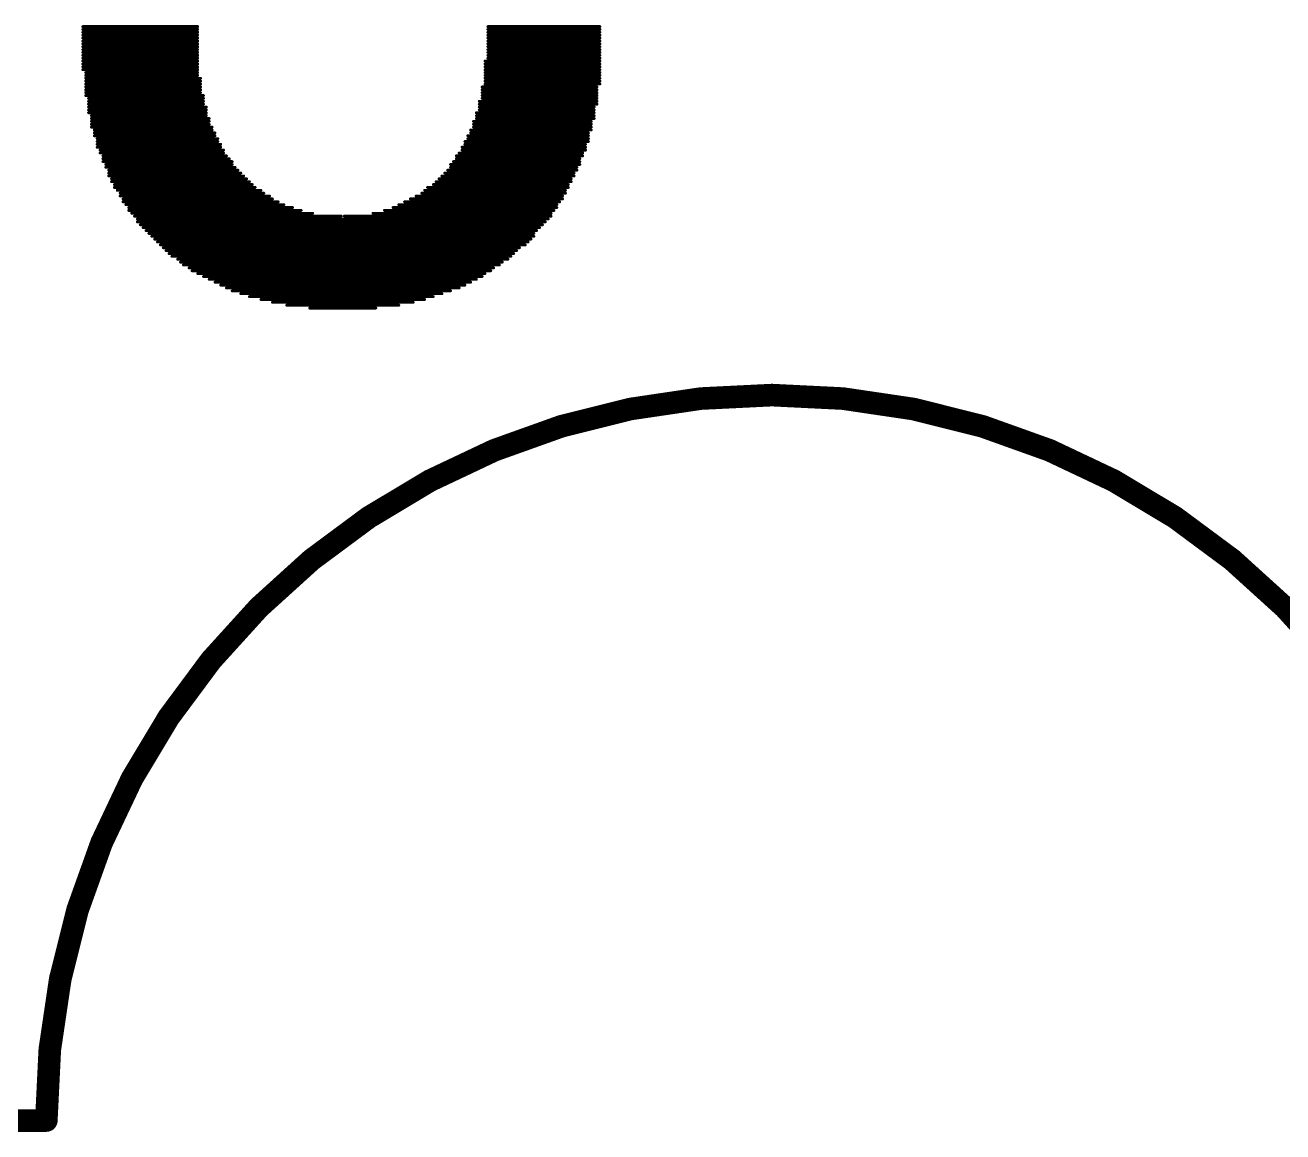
# Model space of a CAD drawing. Header units: millimetres. Extents: x -12.4 to 34.5, y -7.8 to 60.2.
# Drawn here: x 9.48 to 15.04, y -0.05 to 4.84 of the extents above; entities that cross this region are included whole.
import ezdxf

# ---------------------------------------------------------------- set-up
doc = ezdxf.new("R2010")
doc.units = ezdxf.units.MM
doc.layers.add('KeepOutLayer', color=6, linetype='Continuous')
doc.layers.add('TopOverlay', color=2, linetype='Continuous')

msp = doc.modelspace()

# ---------------------------------------------------------------- linework, layer by layer
at = {"layer": 'KeepOutLayer', "const_width": 0.1}
msp.add_lwpolyline([(9.5716, 0, -1), (15.9866, 0)], format="xyb", dxfattribs=at)
msp.add_lwpolyline([(6.7791, 0), (9.5716, 0)], dxfattribs=at)
at = {"layer": 'KeepOutLayer', "const_width": 0.05}
msp.add_lwpolyline([(9.5466, 0, 1), (9.5966, 0, 1)], format="xyb", close=True, dxfattribs=at)
msp.add_lwpolyline([(9.5466, 0, 1), (9.5966, 0, 1)], format="xyb", close=True, dxfattribs=at)
at = {"layer": 'TopOverlay', "const_width": 0.0127}
for points in [[(9.7329, 4.8368), (10.2409, 4.8368)], [(11.5236, 4.8368), (12.0189, 4.8368)], [(9.7329, 4.8241), (10.2409, 4.8241)], [(9.7329, 4.8114), (10.2409, 4.8114)], [(9.7329, 4.7987), (10.2409, 4.7987)], [(9.7329, 4.786), (10.2409, 4.786)], [(11.5236, 4.8241), (12.0189, 4.8241)], [(11.5236, 4.8114), (12.0189, 4.8114)], [(11.5236, 4.7987), (12.0189, 4.7987)], [(11.5236, 4.786), (12.0189, 4.786)], [(9.7329, 4.7733), (10.2409, 4.7733)], [(9.7329, 4.7606), (10.2409, 4.7606)], [(9.7329, 4.7479), (10.2409, 4.7479)], [(9.7329, 4.7352), (10.2409, 4.7352)], [(9.7329, 4.7225), (10.2409, 4.7225)], [(11.5236, 4.7733), (12.0189, 4.7733)], [(11.5236, 4.7606), (12.0189, 4.7606)], [(11.5236, 4.7479), (12.0189, 4.7479)], [(11.5236, 4.7352), (12.0189, 4.7352)], [(11.5236, 4.7225), (12.0189, 4.7225)], [(9.7329, 4.7098), (10.2409, 4.7098)], [(9.7329, 4.6971), (10.2409, 4.6971)], [(9.7329, 4.6844), (10.2409, 4.6844)], [(9.7329, 4.6717), (10.2409, 4.6717)], [(11.5109, 4.6844), (12.0189, 4.6844)], [(11.5109, 4.6717), (12.0189, 4.6717)], [(11.5236, 4.7098), (12.0189, 4.7098)], [(11.5236, 4.6971), (12.0189, 4.6971)], [(9.7329, 4.659), (10.2409, 4.659)], [(9.7329, 4.6463), (10.2409, 4.6463)], [(9.7456, 4.6336), (10.2409, 4.6336)], [(9.7456, 4.6209), (10.2409, 4.6209)], [(11.5109, 4.659), (12.0189, 4.659)], [(11.5109, 4.6463), (12.0189, 4.6463)], [(11.5109, 4.6336), (12.0189, 4.6336)], [(11.5109, 4.6209), (12.0189, 4.6209)], [(9.7456, 4.6082), (10.2536, 4.6082)], [(9.7456, 4.5955), (10.2536, 4.5955)], [(9.7456, 4.5828), (10.2536, 4.5828)], [(9.7456, 4.5701), (10.2536, 4.5701)], [(9.7456, 4.5574), (10.2536, 4.5574)], [(11.4982, 4.5701), (12.0062, 4.5701)], [(11.4982, 4.5574), (12.0062, 4.5574)], [(11.5109, 4.6082), (12.0189, 4.6082)], [(11.5109, 4.5955), (12.0189, 4.5955)], [(11.5109, 4.5828), (12.0189, 4.5828)], [(9.7456, 4.5447), (10.2536, 4.5447)], [(9.7456, 4.532), (10.2663, 4.532)], [(9.7583, 4.5193), (10.2663, 4.5193)], [(9.7583, 4.5066), (10.2663, 4.5066)], [(11.4855, 4.5066), (12.0062, 4.5066)], [(11.4982, 4.5447), (12.0062, 4.5447)], [(11.4982, 4.532), (12.0062, 4.532)], [(11.4982, 4.5193), (12.0062, 4.5193)], [(9.7583, 4.4939), (10.2663, 4.4939)], [(9.7583, 4.4812), (10.279, 4.4812)], [(9.7583, 4.4685), (10.279, 4.4685)], [(9.7583, 4.4558), (10.279, 4.4558)], [(9.771, 4.4431), (10.279, 4.4431)], [(11.4728, 4.4558), (11.9935, 4.4558)], [(11.4728, 4.4431), (11.9935, 4.4431)], [(11.4855, 4.4939), (12.0062, 4.4939)], [(11.4855, 4.4812), (11.9935, 4.4812)], [(11.4855, 4.4685), (11.9935, 4.4685)], [(9.771, 4.4304), (10.2917, 4.4304)], [(9.771, 4.4177), (10.2917, 4.4177)], [(9.771, 4.405), (10.2917, 4.405)], [(9.771, 4.3923), (10.3044, 4.3923)], [(11.4601, 4.4177), (11.9808, 4.4177)], [(11.4601, 4.405), (11.9808, 4.405)], [(11.4601, 4.3923), (11.9808, 4.3923)], [(11.4728, 4.4304), (11.9935, 4.4304)], [(9.7837, 4.3796), (10.3044, 4.3796)], [(9.7837, 4.3669), (10.3171, 4.3669)], [(9.7837, 4.3542), (10.3171, 4.3542)], [(9.7964, 4.3415), (10.3298, 4.3415)], [(11.4347, 4.3542), (11.9681, 4.3542)], [(11.4347, 4.3415), (11.9681, 4.3415)], [(11.4474, 4.3796), (11.9808, 4.3796)], [(11.4474, 4.3669), (11.9681, 4.3669)], [(9.7964, 4.3288), (10.3298, 4.3288)], [(9.7964, 4.3161), (10.3425, 4.3161)], [(9.7964, 4.3034), (10.3425, 4.3034)], [(9.8091, 4.2907), (10.3552, 4.2907)], [(9.8091, 4.278), (10.3552, 4.278)], [(11.3966, 4.278), (11.9427, 4.278)], [(11.4093, 4.3034), (11.9554, 4.3034)], [(11.4093, 4.2907), (11.9554, 4.2907)], [(11.422, 4.3288), (11.9681, 4.3288)], [(11.422, 4.3161), (11.9554, 4.3161)], [(9.8218, 4.2653), (10.3679, 4.2653)], [(9.8218, 4.2526), (10.3806, 4.2526)], [(9.8218, 4.2399), (10.3933, 4.2399)], [(9.8345, 4.2272), (10.3933, 4.2272)], [(11.3585, 4.2272), (11.93, 4.2272)], [(11.3712, 4.2399), (11.93, 4.2399)], [(11.3839, 4.2653), (11.9427, 4.2653)], [(11.3839, 4.2526), (11.93, 4.2526)], [(9.8345, 4.2145), (10.406, 4.2145)], [(9.8472, 4.2018), (10.4187, 4.2018)], [(9.8472, 4.1891), (10.4314, 4.1891)], [(9.8472, 4.1764), (10.4441, 4.1764)], [(9.8599, 4.1637), (10.4568, 4.1637)], [(11.3077, 4.1637), (11.8919, 4.1637)], [(11.3204, 4.1764), (11.9046, 4.1764)], [(11.3331, 4.1891), (11.9046, 4.1891)], [(11.3458, 4.2018), (11.9173, 4.2018)], [(11.3585, 4.2145), (11.9173, 4.2145)], [(9.8599, 4.151), (10.4695, 4.151)], [(9.8726, 4.1383), (10.4822, 4.1383)], [(9.8726, 4.1256), (10.4949, 4.1256)], [(9.8853, 4.1129), (10.5203, 4.1129)], [(11.2442, 4.1129), (11.8665, 4.1129)], [(11.2569, 4.1256), (11.8792, 4.1256)], [(11.2823, 4.1383), (11.8792, 4.1383)], [(11.295, 4.151), (11.8919, 4.151)], [(9.898, 4.1002), (10.533, 4.1002)], [(9.898, 4.0875), (10.5584, 4.0875)], [(9.9107, 4.0748), (10.5711, 4.0748)], [(9.9107, 4.0621), (10.5965, 4.0621)], [(11.1553, 4.0621), (11.8411, 4.0621)], [(11.1807, 4.0748), (11.8538, 4.0748)], [(11.2061, 4.0875), (11.8538, 4.0875)], [(11.2315, 4.1002), (11.8665, 4.1002)], [(9.9234, 4.0494), (10.6219, 4.0494)], [(9.9361, 4.0367), (10.66, 4.0367)], [(9.9361, 4.024), (10.6981, 4.024)], [(9.9488, 4.0113), (10.7489, 4.0113)], [(9.9615, 3.9986), (10.8759, 3.9986)], [(10.8886, 3.9986), (11.803, 3.9986)], [(11.0156, 4.0113), (11.803, 4.0113)], [(11.0664, 4.024), (11.8157, 4.024)], [(11.1045, 4.0367), (11.8284, 4.0367)], [(11.1299, 4.0494), (11.8284, 4.0494)], [(9.9742, 3.9859), (11.7903, 3.9859)], [(9.9742, 3.9732), (11.7776, 3.9732)], [(9.9869, 3.9605), (11.7649, 3.9605)], [(9.9996, 3.9478), (11.7522, 3.9478)], [(10.0123, 3.9351), (11.7395, 3.9351)], [(10.025, 3.9224), (11.7268, 3.9224)], [(10.0377, 3.9097), (11.7268, 3.9097)], [(10.0504, 3.897), (11.7141, 3.897)], [(10.0631, 3.8843), (11.7014, 3.8843)], [(10.0758, 3.8716), (11.6887, 3.8716)], [(10.0885, 3.8589), (11.6633, 3.8589)], [(10.1012, 3.8462), (11.6506, 3.8462)], [(10.1139, 3.8335), (11.6379, 3.8335)], [(10.1266, 3.8208), (11.6252, 3.8208)], [(10.152, 3.8081), (11.6125, 3.8081)], [(10.1647, 3.7954), (11.5871, 3.7954)], [(10.1774, 3.7827), (11.5744, 3.7827)], [(10.2028, 3.77), (11.549, 3.77)], [(10.2155, 3.7573), (11.5363, 3.7573)], [(10.2409, 3.7446), (11.5109, 3.7446)], [(10.2663, 3.7319), (11.4982, 3.7319)], [(10.2917, 3.7192), (11.4728, 3.7192)], [(10.3171, 3.7065), (11.4474, 3.7065)], [(10.3425, 3.6938), (11.422, 3.6938)], [(10.3679, 3.6811), (11.3966, 3.6811)], [(10.3933, 3.6684), (11.3585, 3.6684)], [(10.4314, 3.6557), (11.3204, 3.6557)], [(10.4695, 3.643), (11.2823, 3.643)], [(10.5203, 3.6303), (11.2442, 3.6303)], [(10.5711, 3.6176), (11.1934, 3.6176)], [(10.6346, 3.6049), (11.1299, 3.6049)], [(10.7362, 3.5922), (11.0283, 3.5922)]]:
    msp.add_lwpolyline(points, dxfattribs=at)
at = {"layer": 'TopOverlay', "const_width": 0.00635}
for points in [[(9.7297, 4.8368, 1), (9.7361, 4.8368, 1)], [(10.2377, 4.8368, 1), (10.2441, 4.8368, 1)], [(11.5204, 4.8368, 1), (11.5268, 4.8368, 1)], [(12.0157, 4.8368, 1), (12.0221, 4.8368, 1)], [(9.7297, 4.8241, 1), (9.7361, 4.8241, 1)], [(9.7297, 4.8114, 1), (9.7361, 4.8114, 1)], [(9.7297, 4.7987, 1), (9.7361, 4.7987, 1)], [(9.7297, 4.786, 1), (9.7361, 4.786, 1)], [(10.2377, 4.8241, 1), (10.2441, 4.8241, 1)], [(10.2377, 4.8114, 1), (10.2441, 4.8114, 1)], [(10.2377, 4.7987, 1), (10.2441, 4.7987, 1)], [(10.2377, 4.786, 1), (10.2441, 4.786, 1)], [(11.5204, 4.8241, 1), (11.5268, 4.8241, 1)], [(11.5204, 4.8114, 1), (11.5268, 4.8114, 1)], [(11.5204, 4.7987, 1), (11.5268, 4.7987, 1)], [(11.5204, 4.786, 1), (11.5268, 4.786, 1)], [(12.0157, 4.8241, 1), (12.0221, 4.8241, 1)], [(12.0157, 4.8114, 1), (12.0221, 4.8114, 1)], [(12.0157, 4.7987, 1), (12.0221, 4.7987, 1)], [(12.0157, 4.786, 1), (12.0221, 4.786, 1)], [(9.7297, 4.7733, 1), (9.7361, 4.7733, 1)], [(9.7297, 4.7606, 1), (9.7361, 4.7606, 1)], [(9.7297, 4.7479, 1), (9.7361, 4.7479, 1)], [(9.7297, 4.7352, 1), (9.7361, 4.7352, 1)], [(9.7297, 4.7225, 1), (9.7361, 4.7225, 1)], [(10.2377, 4.7733, 1), (10.2441, 4.7733, 1)], [(10.2377, 4.7606, 1), (10.2441, 4.7606, 1)], [(10.2377, 4.7479, 1), (10.2441, 4.7479, 1)], [(10.2377, 4.7352, 1), (10.2441, 4.7352, 1)], [(10.2377, 4.7225, 1), (10.2441, 4.7225, 1)], [(11.5204, 4.7733, 1), (11.5268, 4.7733, 1)], [(11.5204, 4.7606, 1), (11.5268, 4.7606, 1)], [(11.5204, 4.7479, 1), (11.5268, 4.7479, 1)], [(11.5204, 4.7352, 1), (11.5268, 4.7352, 1)], [(11.5204, 4.7225, 1), (11.5268, 4.7225, 1)], [(12.0157, 4.7733, 1), (12.0221, 4.7733, 1)], [(12.0157, 4.7606, 1), (12.0221, 4.7606, 1)], [(12.0157, 4.7479, 1), (12.0221, 4.7479, 1)], [(12.0157, 4.7352, 1), (12.0221, 4.7352, 1)], [(12.0157, 4.7225, 1), (12.0221, 4.7225, 1)], [(9.7297, 4.7098, 1), (9.7361, 4.7098, 1)], [(9.7297, 4.6971, 1), (9.7361, 4.6971, 1)], [(9.7297, 4.6844, 1), (9.7361, 4.6844, 1)], [(9.7297, 4.6717, 1), (9.7361, 4.6717, 1)], [(10.2377, 4.7098, 1), (10.2441, 4.7098, 1)], [(10.2377, 4.6971, 1), (10.2441, 4.6971, 1)], [(10.2377, 4.6844, 1), (10.2441, 4.6844, 1)], [(10.2377, 4.6717, 1), (10.2441, 4.6717, 1)], [(11.5077, 4.6844, 1), (11.5141, 4.6844, 1)], [(11.5077, 4.6717, 1), (11.5141, 4.6717, 1)], [(11.5204, 4.7098, 1), (11.5268, 4.7098, 1)], [(11.5204, 4.6971, 1), (11.5268, 4.6971, 1)], [(12.0157, 4.7098, 1), (12.0221, 4.7098, 1)], [(12.0157, 4.6971, 1), (12.0221, 4.6971, 1)], [(12.0157, 4.6844, 1), (12.0221, 4.6844, 1)], [(12.0157, 4.6717, 1), (12.0221, 4.6717, 1)], [(9.7297, 4.659, 1), (9.7361, 4.659, 1)], [(9.7297, 4.6463, 1), (9.7361, 4.6463, 1)], [(9.7424, 4.6336, 1), (9.7488, 4.6336, 1)], [(9.7424, 4.6209, 1), (9.7488, 4.6209, 1)], [(10.2377, 4.659, 1), (10.2441, 4.659, 1)], [(10.2377, 4.6463, 1), (10.2441, 4.6463, 1)], [(10.2377, 4.6336, 1), (10.2441, 4.6336, 1)], [(10.2377, 4.6209, 1), (10.2441, 4.6209, 1)], [(11.5077, 4.659, 1), (11.5141, 4.659, 1)], [(11.5077, 4.6463, 1), (11.5141, 4.6463, 1)], [(11.5077, 4.6336, 1), (11.5141, 4.6336, 1)], [(11.5077, 4.6209, 1), (11.5141, 4.6209, 1)], [(12.0157, 4.659, 1), (12.0221, 4.659, 1)], [(12.0157, 4.6463, 1), (12.0221, 4.6463, 1)], [(12.0157, 4.6336, 1), (12.0221, 4.6336, 1)], [(12.0157, 4.6209, 1), (12.0221, 4.6209, 1)], [(9.7424, 4.6082, 1), (9.7488, 4.6082, 1)], [(9.7424, 4.5955, 1), (9.7488, 4.5955, 1)], [(9.7424, 4.5828, 1), (9.7488, 4.5828, 1)], [(9.7424, 4.5701, 1), (9.7488, 4.5701, 1)], [(9.7424, 4.5574, 1), (9.7488, 4.5574, 1)], [(10.2504, 4.6082, 1), (10.2568, 4.6082, 1)], [(10.2504, 4.5955, 1), (10.2568, 4.5955, 1)], [(10.2504, 4.5828, 1), (10.2568, 4.5828, 1)], [(10.2504, 4.5701, 1), (10.2568, 4.5701, 1)], [(10.2504, 4.5574, 1), (10.2568, 4.5574, 1)], [(11.495, 4.5701, 1), (11.5014, 4.5701, 1)], [(11.495, 4.5574, 1), (11.5014, 4.5574, 1)], [(11.5077, 4.6082, 1), (11.5141, 4.6082, 1)], [(11.5077, 4.5955, 1), (11.5141, 4.5955, 1)], [(11.5077, 4.5828, 1), (11.5141, 4.5828, 1)], [(12.003, 4.5701, 1), (12.0094, 4.5701, 1)], [(12.003, 4.5574, 1), (12.0094, 4.5574, 1)], [(12.0157, 4.6082, 1), (12.0221, 4.6082, 1)], [(12.0157, 4.5955, 1), (12.0221, 4.5955, 1)], [(12.0157, 4.5828, 1), (12.0221, 4.5828, 1)], [(9.7424, 4.5447, 1), (9.7488, 4.5447, 1)], [(9.7424, 4.532, 1), (9.7488, 4.532, 1)], [(9.7551, 4.5193, 1), (9.7615, 4.5193, 1)], [(9.7551, 4.5066, 1), (9.7615, 4.5066, 1)], [(10.2504, 4.5447, 1), (10.2568, 4.5447, 1)], [(10.2631, 4.532, 1), (10.2695, 4.532, 1)], [(10.2631, 4.5193, 1), (10.2695, 4.5193, 1)], [(10.2631, 4.5066, 1), (10.2695, 4.5066, 1)], [(11.4823, 4.5066, 1), (11.4887, 4.5066, 1)], [(11.495, 4.5447, 1), (11.5014, 4.5447, 1)], [(11.495, 4.532, 1), (11.5014, 4.532, 1)], [(11.495, 4.5193, 1), (11.5014, 4.5193, 1)], [(12.003, 4.5447, 1), (12.0094, 4.5447, 1)], [(12.003, 4.532, 1), (12.0094, 4.532, 1)], [(12.003, 4.5193, 1), (12.0094, 4.5193, 1)], [(12.003, 4.5066, 1), (12.0094, 4.5066, 1)], [(9.7551, 4.4939, 1), (9.7615, 4.4939, 1)], [(9.7551, 4.4812, 1), (9.7615, 4.4812, 1)], [(9.7551, 4.4685, 1), (9.7615, 4.4685, 1)], [(9.7551, 4.4558, 1), (9.7615, 4.4558, 1)], [(9.7678, 4.4431, 1), (9.7742, 4.4431, 1)], [(10.2631, 4.4939, 1), (10.2695, 4.4939, 1)], [(10.2758, 4.4812, 1), (10.2822, 4.4812, 1)], [(10.2758, 4.4685, 1), (10.2822, 4.4685, 1)], [(10.2758, 4.4558, 1), (10.2822, 4.4558, 1)], [(10.2758, 4.4431, 1), (10.2822, 4.4431, 1)], [(11.4696, 4.4558, 1), (11.476, 4.4558, 1)], [(11.4696, 4.4431, 1), (11.476, 4.4431, 1)], [(11.4823, 4.4939, 1), (11.4887, 4.4939, 1)], [(11.4823, 4.4812, 1), (11.4887, 4.4812, 1)], [(11.4823, 4.4685, 1), (11.4887, 4.4685, 1)], [(11.9903, 4.4812, 1), (11.9967, 4.4812, 1)], [(11.9903, 4.4685, 1), (11.9967, 4.4685, 1)], [(11.9903, 4.4558, 1), (11.9967, 4.4558, 1)], [(11.9903, 4.4431, 1), (11.9967, 4.4431, 1)], [(12.003, 4.4939, 1), (12.0094, 4.4939, 1)], [(9.7678, 4.4304, 1), (9.7742, 4.4304, 1)], [(9.7678, 4.4177, 1), (9.7742, 4.4177, 1)], [(9.7678, 4.405, 1), (9.7742, 4.405, 1)], [(9.7678, 4.3923, 1), (9.7742, 4.3923, 1)], [(10.2885, 4.4304, 1), (10.2949, 4.4304, 1)], [(10.2885, 4.4177, 1), (10.2949, 4.4177, 1)], [(10.2885, 4.405, 1), (10.2949, 4.405, 1)], [(10.3012, 4.3923, 1), (10.3076, 4.3923, 1)], [(11.4569, 4.4177, 1), (11.4633, 4.4177, 1)], [(11.4569, 4.405, 1), (11.4633, 4.405, 1)], [(11.4569, 4.3923, 1), (11.4633, 4.3923, 1)], [(11.4696, 4.4304, 1), (11.476, 4.4304, 1)], [(11.9776, 4.4177, 1), (11.984, 4.4177, 1)], [(11.9776, 4.405, 1), (11.984, 4.405, 1)], [(11.9776, 4.3923, 1), (11.984, 4.3923, 1)], [(11.9903, 4.4304, 1), (11.9967, 4.4304, 1)], [(9.7805, 4.3796, 1), (9.7869, 4.3796, 1)], [(9.7805, 4.3669, 1), (9.7869, 4.3669, 1)], [(9.7805, 4.3542, 1), (9.7869, 4.3542, 1)], [(9.7932, 4.3415, 1), (9.7996, 4.3415, 1)], [(10.3012, 4.3796, 1), (10.3076, 4.3796, 1)], [(10.3139, 4.3669, 1), (10.3203, 4.3669, 1)], [(10.3139, 4.3542, 1), (10.3203, 4.3542, 1)], [(10.3266, 4.3415, 1), (10.333, 4.3415, 1)], [(11.4315, 4.3542, 1), (11.4379, 4.3542, 1)], [(11.4315, 4.3415, 1), (11.4379, 4.3415, 1)], [(11.4442, 4.3796, 1), (11.4506, 4.3796, 1)], [(11.4442, 4.3669, 1), (11.4506, 4.3669, 1)], [(11.9649, 4.3669, 1), (11.9713, 4.3669, 1)], [(11.9649, 4.3542, 1), (11.9713, 4.3542, 1)], [(11.9649, 4.3415, 1), (11.9713, 4.3415, 1)], [(11.9776, 4.3796, 1), (11.984, 4.3796, 1)], [(9.7932, 4.3288, 1), (9.7996, 4.3288, 1)], [(9.7932, 4.3161, 1), (9.7996, 4.3161, 1)], [(9.7932, 4.3034, 1), (9.7996, 4.3034, 1)], [(9.8059, 4.2907, 1), (9.8123, 4.2907, 1)], [(9.8059, 4.278, 1), (9.8123, 4.278, 1)], [(10.3266, 4.3288, 1), (10.333, 4.3288, 1)], [(10.3393, 4.3161, 1), (10.3457, 4.3161, 1)], [(10.3393, 4.3034, 1), (10.3457, 4.3034, 1)], [(10.352, 4.2907, 1), (10.3584, 4.2907, 1)], [(10.352, 4.278, 1), (10.3584, 4.278, 1)], [(11.3934, 4.278, 1), (11.3998, 4.278, 1)], [(11.4061, 4.3034, 1), (11.4125, 4.3034, 1)], [(11.4061, 4.2907, 1), (11.4125, 4.2907, 1)], [(11.4188, 4.3288, 1), (11.4252, 4.3288, 1)], [(11.4188, 4.3161, 1), (11.4252, 4.3161, 1)], [(11.9395, 4.278, 1), (11.9459, 4.278, 1)], [(11.9522, 4.3161, 1), (11.9586, 4.3161, 1)], [(11.9522, 4.3034, 1), (11.9586, 4.3034, 1)], [(11.9522, 4.2907, 1), (11.9586, 4.2907, 1)], [(11.9649, 4.3288, 1), (11.9713, 4.3288, 1)], [(9.8186, 4.2653, 1), (9.825, 4.2653, 1)], [(9.8186, 4.2526, 1), (9.825, 4.2526, 1)], [(9.8186, 4.2399, 1), (9.825, 4.2399, 1)], [(9.8313, 4.2272, 1), (9.8377, 4.2272, 1)], [(10.3647, 4.2653, 1), (10.3711, 4.2653, 1)], [(10.3774, 4.2526, 1), (10.3838, 4.2526, 1)], [(10.3901, 4.2399, 1), (10.3965, 4.2399, 1)], [(10.3901, 4.2272, 1), (10.3965, 4.2272, 1)], [(11.3553, 4.2272, 1), (11.3617, 4.2272, 1)], [(11.368, 4.2399, 1), (11.3744, 4.2399, 1)], [(11.3807, 4.2653, 1), (11.3871, 4.2653, 1)], [(11.3807, 4.2526, 1), (11.3871, 4.2526, 1)], [(11.9268, 4.2526, 1), (11.9332, 4.2526, 1)], [(11.9268, 4.2399, 1), (11.9332, 4.2399, 1)], [(11.9268, 4.2272, 1), (11.9332, 4.2272, 1)], [(11.9395, 4.2653, 1), (11.9459, 4.2653, 1)], [(9.8313, 4.2145, 1), (9.8377, 4.2145, 1)], [(9.844, 4.2018, 1), (9.8504, 4.2018, 1)], [(9.844, 4.1891, 1), (9.8504, 4.1891, 1)], [(9.844, 4.1764, 1), (9.8504, 4.1764, 1)], [(9.8567, 4.1637, 1), (9.8631, 4.1637, 1)], [(10.4028, 4.2145, 1), (10.4092, 4.2145, 1)], [(10.4155, 4.2018, 1), (10.4219, 4.2018, 1)], [(10.4282, 4.1891, 1), (10.4346, 4.1891, 1)], [(10.4409, 4.1764, 1), (10.4473, 4.1764, 1)], [(10.4536, 4.1637, 1), (10.46, 4.1637, 1)], [(11.3045, 4.1637, 1), (11.3109, 4.1637, 1)], [(11.3172, 4.1764, 1), (11.3236, 4.1764, 1)], [(11.3299, 4.1891, 1), (11.3363, 4.1891, 1)], [(11.3426, 4.2018, 1), (11.349, 4.2018, 1)], [(11.3553, 4.2145, 1), (11.3617, 4.2145, 1)], [(11.8887, 4.1637, 1), (11.8951, 4.1637, 1)], [(11.9014, 4.1891, 1), (11.9078, 4.1891, 1)], [(11.9014, 4.1764, 1), (11.9078, 4.1764, 1)], [(11.9141, 4.2145, 1), (11.9205, 4.2145, 1)], [(11.9141, 4.2018, 1), (11.9205, 4.2018, 1)], [(9.8567, 4.151, 1), (9.8631, 4.151, 1)], [(9.8694, 4.1383, 1), (9.8758, 4.1383, 1)], [(9.8694, 4.1256, 1), (9.8758, 4.1256, 1)], [(9.8821, 4.1129, 1), (9.8885, 4.1129, 1)], [(10.4663, 4.151, 1), (10.4727, 4.151, 1)], [(10.479, 4.1383, 1), (10.4854, 4.1383, 1)], [(10.4917, 4.1256, 1), (10.4981, 4.1256, 1)], [(10.5171, 4.1129, 1), (10.5235, 4.1129, 1)], [(11.241, 4.1129, 1), (11.2474, 4.1129, 1)], [(11.2537, 4.1256, 1), (11.2601, 4.1256, 1)], [(11.2791, 4.1383, 1), (11.2855, 4.1383, 1)], [(11.2918, 4.151, 1), (11.2982, 4.151, 1)], [(11.8633, 4.1129, 1), (11.8697, 4.1129, 1)], [(11.876, 4.1383, 1), (11.8824, 4.1383, 1)], [(11.876, 4.1256, 1), (11.8824, 4.1256, 1)], [(11.8887, 4.151, 1), (11.8951, 4.151, 1)], [(9.8948, 4.1002, 1), (9.9012, 4.1002, 1)], [(9.8948, 4.0875, 1), (9.9012, 4.0875, 1)], [(9.9075, 4.0748, 1), (9.9139, 4.0748, 1)], [(9.9075, 4.0621, 1), (9.9139, 4.0621, 1)], [(10.5298, 4.1002, 1), (10.5362, 4.1002, 1)], [(10.5552, 4.0875, 1), (10.5616, 4.0875, 1)], [(10.5679, 4.0748, 1), (10.5743, 4.0748, 1)], [(10.5933, 4.0621, 1), (10.5997, 4.0621, 1)], [(11.1521, 4.0621, 1), (11.1585, 4.0621, 1)], [(11.1775, 4.0748, 1), (11.1839, 4.0748, 1)], [(11.2029, 4.0875, 1), (11.2093, 4.0875, 1)], [(11.2283, 4.1002, 1), (11.2347, 4.1002, 1)], [(11.8379, 4.0621, 1), (11.8443, 4.0621, 1)], [(11.8506, 4.0875, 1), (11.857, 4.0875, 1)], [(11.8506, 4.0748, 1), (11.857, 4.0748, 1)], [(11.8633, 4.1002, 1), (11.8697, 4.1002, 1)], [(9.9202, 4.0494, 1), (9.9266, 4.0494, 1)], [(9.9329, 4.0367, 1), (9.9393, 4.0367, 1)], [(9.9329, 4.024, 1), (9.9393, 4.024, 1)], [(9.9456, 4.0113, 1), (9.952, 4.0113, 1)], [(9.9583, 3.9986, 1), (9.9647, 3.9986, 1)], [(10.6187, 4.0494, 1), (10.6251, 4.0494, 1)], [(10.6568, 4.0367, 1), (10.6632, 4.0367, 1)], [(10.6949, 4.024, 1), (10.7013, 4.024, 1)], [(10.7457, 4.0113, 1), (10.7521, 4.0113, 1)], [(10.8727, 3.9986, 1), (10.8791, 3.9986, 1)], [(10.8854, 3.9986, 1), (10.8918, 3.9986, 1)], [(11.0124, 4.0113, 1), (11.0188, 4.0113, 1)], [(11.0632, 4.024, 1), (11.0696, 4.024, 1)], [(11.1013, 4.0367, 1), (11.1077, 4.0367, 1)], [(11.1267, 4.0494, 1), (11.1331, 4.0494, 1)], [(11.7998, 4.0113, 1), (11.8062, 4.0113, 1)], [(11.7998, 3.9986, 1), (11.8062, 3.9986, 1)], [(11.8125, 4.024, 1), (11.8189, 4.024, 1)], [(11.8252, 4.0494, 1), (11.8316, 4.0494, 1)], [(11.8252, 4.0367, 1), (11.8316, 4.0367, 1)], [(9.971, 3.9859, 1), (9.9774, 3.9859, 1)], [(9.971, 3.9732, 1), (9.9774, 3.9732, 1)], [(9.9837, 3.9605, 1), (9.9901, 3.9605, 1)], [(9.9964, 3.9478, 1), (10.0028, 3.9478, 1)], [(11.749, 3.9478, 1), (11.7554, 3.9478, 1)], [(11.7617, 3.9605, 1), (11.7681, 3.9605, 1)], [(11.7744, 3.9732, 1), (11.7808, 3.9732, 1)], [(11.7871, 3.9859, 1), (11.7935, 3.9859, 1)], [(10.0091, 3.9351, 1), (10.0155, 3.9351, 1)], [(10.0218, 3.9224, 1), (10.0282, 3.9224, 1)], [(10.0345, 3.9097, 1), (10.0409, 3.9097, 1)], [(10.0472, 3.897, 1), (10.0536, 3.897, 1)], [(11.7109, 3.897, 1), (11.7173, 3.897, 1)], [(11.7236, 3.9224, 1), (11.73, 3.9224, 1)], [(11.7236, 3.9097, 1), (11.73, 3.9097, 1)], [(11.7363, 3.9351, 1), (11.7427, 3.9351, 1)], [(10.0599, 3.8843, 1), (10.0663, 3.8843, 1)], [(10.0726, 3.8716, 1), (10.079, 3.8716, 1)], [(10.0853, 3.8589, 1), (10.0917, 3.8589, 1)], [(10.098, 3.8462, 1), (10.1044, 3.8462, 1)], [(10.1107, 3.8335, 1), (10.1171, 3.8335, 1)], [(11.6347, 3.8335, 1), (11.6411, 3.8335, 1)], [(11.6474, 3.8462, 1), (11.6538, 3.8462, 1)], [(11.6601, 3.8589, 1), (11.6665, 3.8589, 1)], [(11.6855, 3.8716, 1), (11.6919, 3.8716, 1)], [(11.6982, 3.8843, 1), (11.7046, 3.8843, 1)], [(10.1234, 3.8208, 1), (10.1298, 3.8208, 1)], [(10.1488, 3.8081, 1), (10.1552, 3.8081, 1)], [(10.1615, 3.7954, 1), (10.1679, 3.7954, 1)], [(10.1742, 3.7827, 1), (10.1806, 3.7827, 1)], [(11.5712, 3.7827, 1), (11.5776, 3.7827, 1)], [(11.5839, 3.7954, 1), (11.5903, 3.7954, 1)], [(11.6093, 3.8081, 1), (11.6157, 3.8081, 1)], [(11.622, 3.8208, 1), (11.6284, 3.8208, 1)], [(10.1996, 3.77, 1), (10.206, 3.77, 1)], [(10.2123, 3.7573, 1), (10.2187, 3.7573, 1)], [(10.2377, 3.7446, 1), (10.2441, 3.7446, 1)], [(10.2631, 3.7319, 1), (10.2695, 3.7319, 1)], [(10.2885, 3.7192, 1), (10.2949, 3.7192, 1)], [(11.4696, 3.7192, 1), (11.476, 3.7192, 1)], [(11.495, 3.7319, 1), (11.5014, 3.7319, 1)], [(11.5077, 3.7446, 1), (11.5141, 3.7446, 1)], [(11.5331, 3.7573, 1), (11.5395, 3.7573, 1)], [(11.5458, 3.77, 1), (11.5522, 3.77, 1)], [(10.3139, 3.7065, 1), (10.3203, 3.7065, 1)], [(10.3393, 3.6938, 1), (10.3457, 3.6938, 1)], [(10.3647, 3.6811, 1), (10.3711, 3.6811, 1)], [(10.3901, 3.6684, 1), (10.3965, 3.6684, 1)], [(11.3553, 3.6684, 1), (11.3617, 3.6684, 1)], [(11.3934, 3.6811, 1), (11.3998, 3.6811, 1)], [(11.4188, 3.6938, 1), (11.4252, 3.6938, 1)], [(11.4442, 3.7065, 1), (11.4506, 3.7065, 1)], [(10.4282, 3.6557, 1), (10.4346, 3.6557, 1)], [(10.4663, 3.643, 1), (10.4727, 3.643, 1)], [(10.5171, 3.6303, 1), (10.5235, 3.6303, 1)], [(10.5679, 3.6176, 1), (10.5743, 3.6176, 1)], [(11.1902, 3.6176, 1), (11.1966, 3.6176, 1)], [(11.241, 3.6303, 1), (11.2474, 3.6303, 1)], [(11.2791, 3.643, 1), (11.2855, 3.643, 1)], [(11.3172, 3.6557, 1), (11.3236, 3.6557, 1)], [(10.6314, 3.6049, 1), (10.6378, 3.6049, 1)], [(10.733, 3.5922, 1), (10.7394, 3.5922, 1)], [(11.0251, 3.5922, 1), (11.0315, 3.5922, 1)], [(11.1267, 3.6049, 1), (11.1331, 3.6049, 1)]]:
    msp.add_lwpolyline(points, format="xyb", close=True, dxfattribs=at)

doc.saveas('drawing.dxf')
